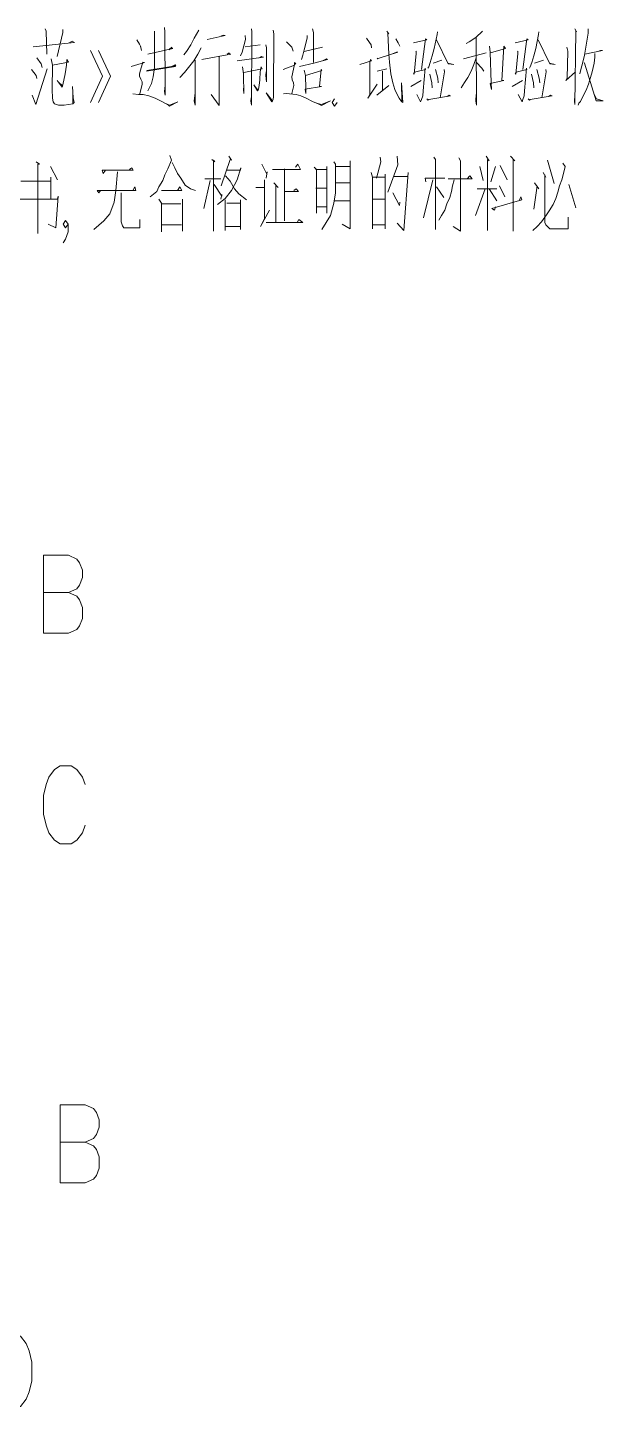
# Model space of a CAD drawing. Header units: millimetres. Extents: x 0 to 829, y 0 to 570.
# Drawn here: x 698.9 to 727.2, y 261.4 to 329.4 of the extents above; entities that cross this region are included whole.
import ezdxf

# ---------------------------------------------------------------- set-up
doc = ezdxf.new("R2010")
doc.units = ezdxf.units.MM

msp = doc.modelspace()

# ---------------------------------------------------------------- linework, layer by layer
at = {"color": 0, "lineweight": 0}
for points in [[(705.612, 329.430944), (705.629639, 329.219278), (705.650806, 326.347667), (705.650806, 326.107778), (705.612, 326.287694), (705.650806, 326.591083)], [(699.16675, 328.492556), (701.188167, 328.704222), (701.07175, 328.767722), (700.934167, 328.676)], [(699.755889, 329.370972), (699.794694, 329.251028), (699.8335, 328.132722)], [(700.620194, 329.339222), (700.620194, 329.191056), (700.345028, 328.00925)], [(704.253806, 328.827694), (704.391389, 328.616028), (704.451361, 328.492556)], [(705.118111, 329.251028), (705.118111, 328.132722), (705.118111, 328.069222), (705.118111, 327.465972), (705.061667, 327.014417), (704.980528, 326.679278), (704.804139, 326.319444)], [(707.301806, 329.311), (707.083083, 328.915889), (706.906694, 328.584278), (706.6915, 328.252667), (706.571556, 328.100972)], [(707.714556, 328.855917), (708.5965, 329.039361), (708.497722, 329.067583), (708.381306, 329.007611)], [(709.58075, 329.039361), (709.598389, 328.855917), (709.443167, 328.220917), (709.362028, 328.041)], [(709.894722, 329.370972), (709.912361, 329.219278), (709.894722, 325.620944), (709.855917, 325.832611), (709.894722, 326.044278)], [(710.953056, 329.311), (710.995389, 329.127556), (710.974222, 326.227722), (710.974222, 326.044278), (710.953056, 325.896111), (710.935417, 325.832611), (710.896611, 325.772639), (710.621444, 326.227722), (710.935417, 325.832611)], [(711.623333, 328.735972), (711.877333, 328.464333), (711.937306, 328.280889)], [(712.625222, 329.039361), (712.625222, 328.915889), (712.487639, 328.344389), (712.427667, 328.069222), (712.350056, 327.861083)], [(712.900389, 329.370972), (712.939194, 329.191056), (712.939194, 328.312639), (712.939194, 327.709389)], [(715.542694, 328.915889), (715.697917, 328.704222), (715.779056, 328.584278), (715.796694, 328.432583)], [(716.544583, 329.251028), (716.643361, 329.127556), (716.604556, 329.159306), (716.643361, 328.132722), (716.682167, 327.737611), (716.742139, 327.162583), (716.837389, 326.711028), (716.936167, 326.379417), (717.056111, 326.136), (717.154889, 325.956083), (717.271306, 325.804389), (717.331278, 325.744417), (717.271306, 326.711028), (717.292472, 325.832611)], [(716.996139, 328.887667), (717.112556, 328.676), (717.193694, 328.524306)], [(717.860444, 328.676), (718.509556, 328.827694), (718.449583, 328.887667), (718.252028, 327.37425)], [(719.038722, 329.219278), (719.021083, 329.099333), (718.8835, 328.404361), (718.784722, 328.041), (718.685944, 327.709389), (718.608333, 327.497722), (718.569528, 327.43775)], [(718.999917, 328.827694), (719.571417, 327.649417), (719.846583, 327.617667), (719.55025, 327.677639)], [(721.261222, 329.251028), (720.926083, 328.947639), (720.590944, 328.735972), (720.453361, 328.64425)], [(720.943722, 328.947639), (720.964889, 325.620944), (720.926083, 325.832611), (720.943722, 326.136)], [(722.85225, 328.676), (723.497833, 328.827694), (723.441389, 328.887667), (723.243833, 327.37425)], [(724.030528, 329.219278), (724.009361, 329.099333), (723.871778, 328.404361), (723.773, 328.041), (723.67775, 327.709389), (723.596611, 327.497722), (723.557806, 327.43775)], [(723.991722, 328.827694), (724.559694, 327.649417), (724.834861, 327.617667), (724.542056, 327.677639)], [(725.797944, 329.370972), (725.875556, 329.219278), (725.83675, 329.251028), (725.797944, 325.652694), (725.780306, 325.832611), (725.797944, 326.076028)], [(726.447056, 329.370972), (726.447056, 329.159306), (726.327111, 328.464333), (726.270667, 328.069222), (726.193056, 327.737611), (726.094278, 327.37425), (726.034306, 327.162583)], [(701.974861, 325.744417), (702.564, 327.042639), (701.974861, 328.312639)], [(702.369972, 328.312639), (702.959111, 327.042639), (702.369972, 325.744417)], [(704.430194, 328.524306), (704.490167, 328.312639)], [(704.804139, 328.132722), (706.02475, 328.404361), (705.964778, 328.432583), (705.982417, 328.464333), (705.866, 328.372611)], [(704.804139, 328.132722), (706.02475, 328.404361), (705.964778, 328.432583), (705.844833, 328.344389)], [(707.418222, 328.432583), (707.259472, 328.132722), (707.065444, 327.797583), (706.790278, 327.465972), (706.592722, 327.226083), (706.377528, 326.982667)], [(707.457028, 327.861083), (708.871667, 328.132722), (708.772889, 328.160944), (708.794056, 328.192694), (708.695278, 328.132722)], [(709.58075, 328.492556), (710.325111, 328.584278)], [(710.600278, 328.584278), (710.639083, 328.432583), (710.639083, 326.771), (710.600278, 327.074389), (710.621444, 327.254306)], [(712.487639, 328.252667), (713.39075, 328.464333)], [(716.071861, 327.921056), (716.110667, 327.889306), (716.170639, 327.921056), (717.094917, 328.220917), (717.017306, 328.220917), (716.858556, 328.160944)], [(717.976861, 328.280889), (717.998028, 328.252667), (717.998028, 328.160944), (717.89925, 327.134361), (717.860444, 327.194333), (717.976861, 327.254306), (718.449583, 327.37425), (718.431944, 327.43775), (718.333167, 326.319444), (718.312, 326.076028), (718.252028, 325.896111), (718.213222, 325.772639), (718.019194, 326.136)], [(721.437611, 328.192694), (720.315778, 327.889306)], [(721.592833, 328.524306), (721.631639, 328.220917), (721.673972, 326.711028), (721.691611, 326.379417), (721.631639, 326.679278), (722.301917, 326.830972), (722.203139, 326.830972), (722.301917, 328.524306), (722.379528, 328.404361), (721.652806, 328.192694)], [(722.968667, 328.280889), (722.989833, 328.252667), (722.989833, 328.160944), (722.891056, 327.134361), (722.85225, 327.194333), (722.968667, 327.254306), (723.441389, 327.37425), (723.420222, 327.43775), (723.321444, 326.319444), (723.303806, 326.076028), (723.243833, 325.896111), (723.205028, 325.772639), (723.007472, 326.136)], [(725.406361, 328.464333), (725.445167, 328.280889), (725.424, 326.950917), (725.346389, 326.830972), (725.819111, 327.254306)], [(726.782194, 328.160944), (726.782194, 327.981028), (726.739861, 327.677639), (726.644611, 327.254306), (726.563472, 326.982667), (726.464694, 326.651056), (726.348278, 326.347667), (726.210694, 326.076028), (726.073111, 325.804389), (725.9955, 325.712667), (725.956694, 325.620944)], [(726.288306, 328.132722), (727.152611, 328.312639), (727.057361, 328.312639), (726.919778, 328.252667)], [(699.085611, 327.37425), (699.304333, 327.074389), (699.343139, 326.922694)], [(699.106778, 326.107778), (699.283167, 325.652694), (699.854667, 327.406)], [(699.343139, 327.949278), (699.558333, 327.649417), (699.597139, 327.465972)], [(701.092917, 326.531111), (701.131722, 325.984306), (701.170528, 325.744417), (701.110556, 325.684444), (700.680167, 325.620944), (700.405, 325.620944), (700.207444, 325.684444), (700.147472, 325.772639), (700.108667, 325.956083), (700.091028, 326.379417), (700.108667, 327.585917), (700.048694, 327.889306), (700.108667, 327.585917), (700.895361, 327.737611), (700.81775, 327.861083), (700.796583, 327.585917), (700.736611, 327.162583), (700.620194, 326.619306), (700.581389, 326.499361), (700.345028, 326.830972)], [(703.978639, 327.525944), (704.62775, 327.709389), (704.550139, 327.737611), (704.412556, 327.226083), (704.391389, 327.134361), (704.391389, 327.042639), (704.451361, 326.890944), (704.511333, 326.771), (704.511333, 326.651056), (704.412556, 326.16775)], [(704.726528, 327.286056), (706.162333, 327.525944), (706.102361, 327.585917), (705.925972, 327.497722)], [(704.747694, 327.314278), (706.179972, 327.557694), (706.12, 327.617667)], [(707.121889, 327.829333), (707.121889, 325.620944), (707.083083, 325.832611), (707.121889, 326.227722)], [(708.303694, 328.00925), (708.303694, 326.80275), (708.303694, 325.772639), (708.303694, 325.592722), (707.908583, 326.136)], [(709.185639, 327.797583), (710.483861, 327.981028), (710.462694, 327.981028), (710.385083, 328.00925), (710.286306, 327.949278)], [(709.460806, 327.497722), (709.499611, 327.162583), (709.499611, 327.102611), (709.520778, 326.195972), (709.499611, 326.379417), (709.520778, 326.531111)], [(709.520778, 327.226083), (710.423889, 327.406), (710.363917, 327.497722), (710.325111, 327.254306), (710.307472, 326.862722), (710.268667, 326.591083), (710.2475, 326.407639), (710.187528, 326.319444), (710.011139, 326.619306), (710.208694, 326.347667)], [(711.446944, 327.37425), (712.014917, 327.585917), (712.014917, 327.709389), (712.074889, 327.649417), (712.014917, 327.617667), (711.877333, 327.014417), (711.8985, 326.862722), (711.958472, 326.711028), (711.976111, 326.591083), (711.877333, 326.195972)], [(712.251278, 327.525944), (712.960361, 327.677639), (713.627111, 327.861083), (713.588306, 327.889306), (713.39075, 327.797583)], [(712.487639, 327.346028), (712.547611, 327.074389), (712.56525, 326.439389), (712.56525, 326.195972), (712.526444, 326.407639), (713.330778, 326.531111), (713.235528, 326.531111), (713.313139, 327.37425), (713.351944, 327.314278), (712.547611, 327.074389)], [(715.228722, 327.617667), (715.796694, 327.797583), (715.74025, 327.861083), (715.719083, 327.709389), (715.719083, 326.136), (715.620306, 325.956083), (716.071861, 326.651056)], [(716.071861, 327.286056), (716.544583, 327.406)], [(719.253917, 327.829333), (718.823528, 327.677639)], [(718.939944, 327.37425), (719.059889, 326.950917), (719.077528, 326.711028)], [(719.373861, 327.37425), (719.3915, 327.254306), (719.176306, 325.984306)], [(720.943722, 327.949278), (720.827306, 327.617667), (720.689722, 327.286056), (720.530972, 326.982667), (720.37575, 326.73925), (720.199361, 326.467611)], [(720.964889, 327.709389), (721.218889, 327.43775), (721.317667, 327.286056)], [(724.245722, 327.829333), (723.815333, 327.677639)], [(723.93175, 327.37425), (724.048167, 326.950917), (724.069333, 326.711028)], [(724.365667, 327.37425), (724.383306, 327.254306), (724.168111, 325.984306)], [(726.2495, 327.709389), (726.270667, 327.677639), (726.838639, 325.832611), (727.194944, 325.832611), (726.859806, 325.924333), (726.739861, 326.136)], [(700.383833, 326.771), (700.599028, 326.559333)], [(716.329389, 327.286056), (716.329389, 326.347667)], [(717.722861, 326.531111), (718.234389, 326.830972)], [(718.664778, 327.134361), (718.763556, 326.711028), (718.784722, 326.467611)], [(722.714667, 326.531111), (723.226194, 326.830972)], [(723.656583, 327.134361), (723.755361, 326.711028), (723.773, 326.467611)], [(701.110556, 326.227722), (701.110556, 325.712667)], [(704.059778, 326.16775), (704.334944, 326.136), (704.567778, 326.136), (704.842944, 326.076028), (705.156917, 325.956083), (705.216889, 325.924333), (705.513222, 325.772639), (705.806028, 325.620944), (705.866, 325.560972), (706.27875, 325.772639), (705.866, 325.620944), (705.629639, 325.712667)], [(711.464583, 326.16775), (711.602167, 326.195972), (711.760917, 326.16775), (712.096056, 326.136), (712.328889, 326.076028), (712.586417, 325.956083), (712.900389, 325.804389), (713.175556, 325.684444), (713.330778, 325.592722), (713.782333, 325.832611), (713.330778, 325.652694), (713.115583, 325.712667)], [(716.054222, 326.107778), (716.643361, 326.591083)], [(718.509556, 325.924333), (718.569528, 325.864361), (718.608333, 325.896111), (719.687833, 326.076028), (719.610222, 326.107778), (719.511444, 326.044278)], [(723.497833, 325.924333), (723.557806, 325.864361), (723.596611, 325.896111), (724.679639, 326.076028), (724.5985, 326.107778), (724.50325, 326.044278)], [(713.979889, 325.927861), (713.863472, 325.744417), (713.979889, 325.560972), (714.099833, 325.744417)], [(699.307861, 322.834), (699.470139, 322.717583), (699.389, 322.717583), (699.389, 319.299167), (699.389, 321.874444), (698.556444, 321.874444), (700.034583, 321.874444), (700.034583, 322.064944), (700.034583, 320.988972), (698.316556, 320.988972), (700.355611, 320.988972), (700.383833, 321.144194), (700.278, 319.570806), (699.900528, 319.761306)], [(700.006361, 322.601167), (700.355611, 321.948528)], [(705.883639, 323.140917), (705.964778, 322.908083), (705.774278, 322.488278), (705.640222, 322.181361), (705.534389, 321.909722), (705.343889, 321.602806), (705.238056, 321.3735), (704.917028, 321.105389)], [(705.989472, 322.795194), (706.123528, 322.527083), (706.257583, 322.255444), (706.419861, 322.026139), (706.635056, 321.680417), (706.903167, 321.489917), (707.146583, 321.412306)], [(707.950917, 322.946889), (708.084972, 322.834), (708.032056, 322.908083), (708.032056, 319.415583), (708.032056, 321.987333), (707.601667, 321.987333), (708.381306, 321.987333)], [(708.783472, 323.102111), (708.917528, 322.908083), (708.839917, 322.946889), (708.409528, 321.641611)], [(710.395667, 322.717583), (710.639083, 322.255444), (710.667306, 322.333056), (710.610861, 322.026139)], [(710.935417, 322.449472), (712.304194, 322.449472), (712.170139, 322.717583), (712.064306, 322.562361)], [(712.978, 322.562361), (713.083833, 322.449472), (713.083833, 320.297528), (713.083833, 320.604444), (713.595361, 320.604444), (713.595361, 320.297528), (713.595361, 322.601167), (713.595361, 322.449472), (713.059139, 322.449472), (713.059139, 322.488278)], [(713.944611, 322.834), (714.02575, 322.717583), (714.02575, 321.719222), (714.02575, 321.295889), (713.944611, 320.798472), (713.782333, 320.184639), (713.351944, 319.493194)], [(714.050444, 322.601167), (714.748944, 322.601167), (714.748944, 322.869278), (714.748944, 319.532), (714.346778, 319.761306)], [(716.227083, 323.063306), (716.255306, 322.834), (716.040111, 322.026139)], [(717.063167, 323.102111), (717.087861, 322.678778), (716.604556, 321.334694)], [(718.862333, 323.063306), (718.943472, 322.946889), (718.943472, 319.493194)], [(720.097056, 323.0245), (720.178194, 322.869278), (720.178194, 319.415583), (719.80425, 319.644889)], [(721.120111, 322.601167), (721.278861, 321.909722)], [(721.441139, 323.102111), (721.575194, 322.869278), (721.494056, 322.946889), (721.494056, 319.454389)], [(721.89975, 322.601167), (721.656333, 321.835639)], [(722.114944, 322.639972), (722.464194, 321.948528)], [(722.622944, 323.102111), (722.838139, 322.869278), (722.757, 322.946889), (722.757, 319.415583)], [(725.205278, 322.756389), (725.311111, 322.601167), (725.229972, 322.255444), (725.148833, 321.948528), (725.043, 321.641611), (724.961861, 321.334694), (724.856028, 321.027778), (724.721972, 320.720861), (724.531472, 320.413944), (724.397417, 320.223444), (724.157528, 319.877722), (723.942333, 319.644889), (723.727139, 319.454389)], [(724.450333, 322.908083), (724.774889, 321.758028)], [(703.301306, 322.333056), (703.223694, 321.412306), (703.142556, 320.837278), (702.927361, 320.26225), (702.631028, 319.916528), (702.147722, 319.493194)], [(702.712167, 322.410667), (702.602806, 322.255444), (702.549889, 322.410667), (704.080944, 322.410667), (704.003333, 322.527083), (703.893972, 322.449472)], [(707.869778, 321.909722), (707.54875, 320.530361)], [(708.705861, 322.410667), (709.347917, 322.410667), (709.376139, 322.527083), (709.189167, 321.948528), (708.917528, 321.412306), (708.5965, 321.027778), (708.219028, 320.720861)], [(708.624722, 322.142556), (708.839917, 321.874444), (709.055111, 321.489917), (709.270306, 321.257083), (709.64425, 320.950167)], [(710.102861, 321.567528), (710.53325, 321.567528), (710.53325, 321.948528), (710.53325, 320.029417), (710.34275, 319.644889), (710.773139, 320.45275)], [(711.524556, 322.488278), (711.524556, 319.916528), (711.524556, 321.3735), (712.198361, 321.3735), (712.089, 321.489917), (711.983167, 321.412306)], [(715.772, 322.29425), (715.853139, 322.064944), (715.853139, 319.532)], [(715.877833, 322.064944), (716.442278, 322.064944)], [(716.4705, 322.216639), (716.4705, 319.532)], [(716.900889, 322.10375), (717.546472, 322.10375)], [(717.599389, 322.29425), (717.384194, 319.454389), (717.063167, 319.800111)], [(718.809417, 321.948528), (718.350806, 320.068222)], [(718.460167, 321.835639), (718.431944, 322.026139), (719.398556, 322.026139)], [(719.857167, 321.948528), (719.776028, 321.641611), (719.723111, 321.3735), (719.641972, 321.066583), (719.507917, 320.759667), (719.398556, 320.45275), (719.239806, 320.184639), (719.102222, 319.951806)], [(719.560833, 321.987333), (720.742639, 321.987333), (720.636806, 322.142556), (720.50275, 321.987333)], [(724.235139, 322.29425), (724.369194, 322.064944)], [(724.316278, 322.181361), (724.316278, 319.838917), (724.369194, 319.7225), (724.559694, 319.532), (725.473389, 319.532), (725.473389, 320.107028)], [(702.46875, 321.412306), (702.387611, 321.295889), (702.31, 321.412306), (704.215, 321.412306), (704.162083, 321.602806), (704.05625, 321.412306)], [(703.491806, 321.295889), (703.491806, 319.877722), (703.544722, 319.683694), (703.625861, 319.570806), (704.4055, 319.570806), (704.4055, 319.990611)], [(705.477944, 321.412306), (706.472778, 321.412306), (706.366944, 321.602806), (706.257583, 321.412306)], [(708.060278, 321.719222), (708.434222, 321.144194), (708.434222, 321.221806), (708.381306, 320.988972)], [(710.988333, 321.796833), (711.203528, 321.567528), (711.097694, 321.680417), (711.097694, 319.838917), (710.610861, 319.838917), (712.413556, 319.838917), (712.223056, 319.990611), (712.145444, 319.838917)], [(713.059139, 321.528722), (713.595361, 321.528722)], [(714.050444, 321.796833), (714.72425, 321.796833)], [(716.847972, 321.295889), (717.169, 320.682056), (717.197222, 320.837278)], [(718.996389, 321.602806), (719.345639, 321.066583)], [(721.388222, 321.489917), (720.904917, 320.184639)], [(720.986056, 321.489917), (721.952667, 321.489917)], [(721.575194, 321.489917), (721.952667, 320.914889)], [(722.086722, 321.641611), (722.354833, 321.105389)], [(723.942333, 321.641611), (723.780056, 320.491556)], [(723.808278, 321.796833), (724.019944, 321.489917)], [(725.498083, 321.719222), (725.847333, 320.569167)], [(705.343889, 320.988972), (705.477944, 320.798472), (705.477944, 319.376778)], [(705.45325, 320.759667), (706.419861, 320.759667)], [(706.501, 320.988972), (706.501, 319.415583)], [(708.5965, 320.950167), (708.5965, 319.454389), (708.5965, 319.644889), (709.347917, 319.644889), (709.347917, 319.493194), (709.347917, 320.950167), (709.347917, 320.798472), (708.677639, 320.798472)], [(713.944611, 320.914889), (714.748944, 320.914889)], [(715.853139, 320.988972), (716.442278, 320.988972)], [(721.89975, 320.604444), (721.843306, 320.45275), (721.70925, 320.530361), (723.187389, 320.950167), (723.134472, 321.105389), (723.053333, 320.914889)], [(700.88125, 319.750722), (700.75425, 319.570806), (700.62725, 319.750722), (700.75425, 319.934167), (700.88125, 319.750722), (700.88125, 319.387361), (700.75425, 319.020472), (700.62725, 318.837028)], [(705.45325, 319.7225), (706.448083, 319.7225)], [(715.877833, 319.7225), (716.442278, 319.7225)], [(699.660639, 299.621222), (699.660639, 303.459444), (700.895361, 303.459444), (701.304583, 303.276), (701.442167, 303.092556), (701.57975, 302.729194), (701.57975, 302.362306), (701.442167, 301.995417), (701.304583, 301.8155), (700.895361, 301.632056)], [(699.660639, 301.632056), (700.895361, 301.632056), (701.304583, 301.448611), (701.442167, 301.265167), (701.57975, 300.898278), (701.57975, 300.351472), (701.442167, 299.984583), (701.304583, 299.804667), (700.895361, 299.621222), (699.660639, 299.621222)], [(701.717333, 292.181139), (701.57975, 292.548028), (701.304583, 292.911389), (701.032944, 293.094833), (700.482611, 293.094833), (700.207444, 292.911389), (699.935806, 292.548028), (699.798222, 292.181139), (699.660639, 291.630806), (699.660639, 290.717111), (699.798222, 290.170306), (699.935806, 289.803417), (700.207444, 289.440056), (700.482611, 289.256611), (701.032944, 289.256611), (701.304583, 289.440056), (701.57975, 289.803417), (701.717333, 290.170306)], [(700.489667, 272.570222), (700.489667, 276.408444), (701.724389, 276.408444), (702.133611, 276.225), (702.271194, 276.041556), (702.408778, 275.678194), (702.408778, 275.311306), (702.271194, 274.947944), (702.133611, 274.7645), (701.724389, 274.581056)], [(700.489667, 274.581056), (701.724389, 274.581056), (702.133611, 274.397611), (702.271194, 274.214167), (702.408778, 273.850806), (702.408778, 273.300472), (702.271194, 272.937111), (702.133611, 272.753667), (701.724389, 272.570222), (700.489667, 272.570222)]]:
    msp.add_lwpolyline(points, dxfattribs=at)
msp.add_lwpolyline([(697.170028, 261.376583), (697.170028, 265.214806), (698.129583, 265.214806), (698.542333, 265.031361), (698.8175, 264.668), (698.955083, 264.301111), (699.089139, 263.754306), (699.089139, 262.837083), (698.955083, 262.290278), (698.8175, 261.923389), (698.542333, 261.560028), (698.129583, 261.376583)], close=True, dxfattribs=at)

doc.saveas('drawing.dxf')
